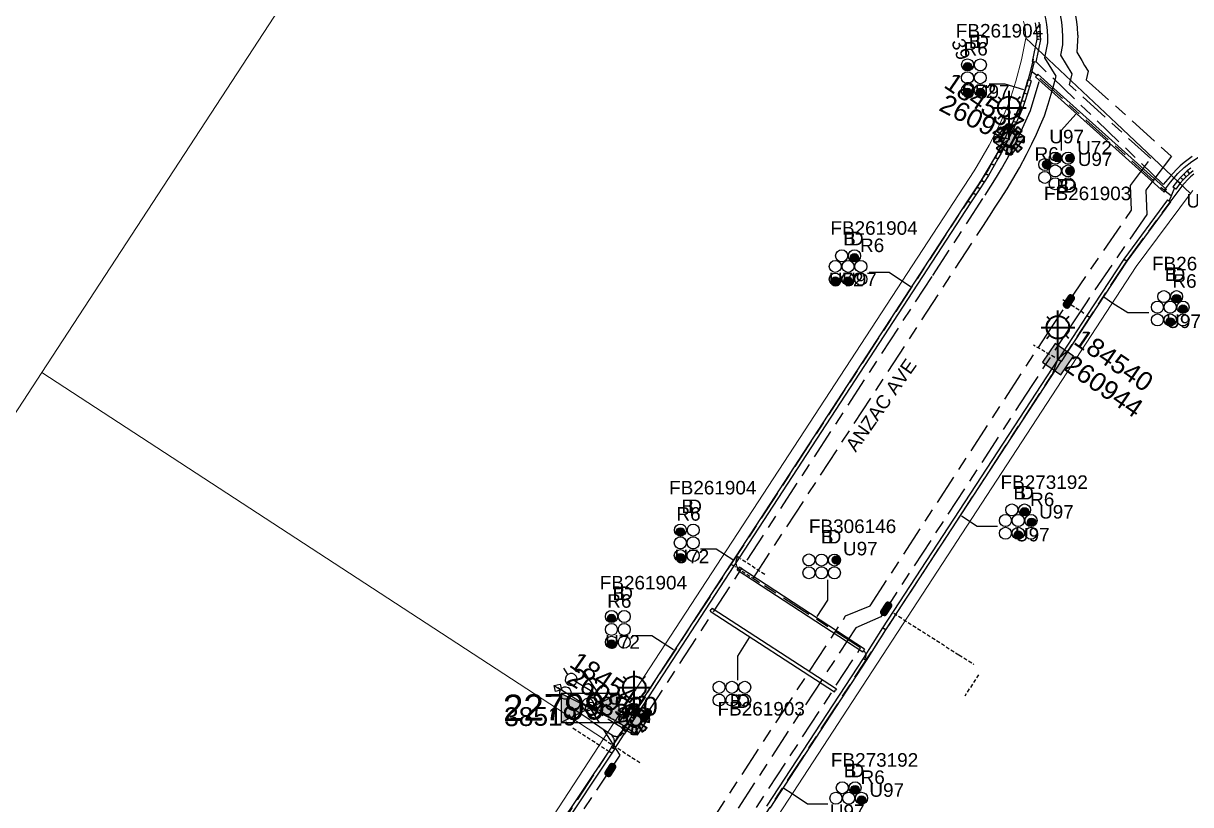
# Model space of a CAD drawing. Header units: metres. Extents: x 0 to 294317, y 0 to 6233398.
# Drawn here: x 293120.6 to 293275.7, y 6231664.8 to 6231768.6 of the extents above; entities that cross this region are included whole.
import ezdxf
from ezdxf import colors
from ezdxf.entities.mleader import LeaderData, LeaderLine
from ezdxf.enums import TextEntityAlignment as Align
from ezdxf.math import Vec2, Vec3

# ---------------------------------------------------------------- set-up
doc = ezdxf.new("R2010")
doc.units = ezdxf.units.M
doc.linetypes.add('Cable Exist UG', pattern=[8.2, 4, -1.2, 1.8, -1.2])
doc.linetypes.add('DASHED', pattern=[0.75, 0.5, -0.25])
doc.layers.get('0').update_dxf_attribs({"color": 6})
for name, color, linetype in [('_User Miscellaneous1', 7, 'Continuous'), ('_User Miscellaneous2', 7, 'Continuous'), ('Duct_SP_EXT', 7, 'Continuous'), ('Equip_HV_EXT', 7, 'Continuous'), ('Equip_SP_SL_EXT', 7, 'Continuous'), ('Mains_HV_EXT', 7, 'Continuous'), ('Mains_SL_EXT', 7, 'Continuous'), ('Services_SP_EXT', 7, 'Continuous'), ('Sub_SP_EXT', 7, 'Continuous'), ('SupportsUG_SP_LV_SL_EXT', 7, 'Continuous'), ('Trench_SP_EXT', 7, 'Continuous')]:
    doc.layers.add(name, color=color, linetype=linetype)
doc.layers.add('Cadastre Land Parcels_SP_EXT', color=9, linetype='Continuous', lineweight=5)
doc.layers.add('Cadastre Roads_SP_EXT', color=9, linetype='Continuous', lineweight=5)
doc.layers.add('UNKNOWN_FEATURES', color=1, linetype='DASHED', plot=False)
doc.styles.add('COLUMN_LABEL', font='arial.ttf')
doc.styles.add('iecARIAL', font='arial.ttf', dxfattribs={"height": 2})
doc.styles.add('POLE_LABEL', font='arial.ttf')
doc.styles.get("Standard").update_dxf_attribs({"font": 'arial.ttf'})
doc.styles.add('SWITCH_LABEL', font='arial.ttf', dxfattribs={"height": 2.5})

# ---------------------------------------------------------------- blocks, each defined once
blk = doc.blocks.new('SUB_PADMOUNT_EXT')
for points in [[(0, 0), (-3.84, 1.92), (-3.84, -1.92)], [(0, 0), (3.84, 1.92), (3.84, -1.92)]]:
    blk.add_hatch(color=256).paths.add_polyline_path(points)
for p, q in [((3.84, 1.92), (-3.84, -1.92)), ((-3.84, 1.92), (3.84, -1.92))]:
    blk.add_line(p, q)
blk.add_lwpolyline([(-3.84, -1.92), (3.84, -1.92), (3.84, 1.92), (-3.84, 1.92)], close=True)
for tag, height, flags, p in [('ASSET_NUM', 3.5, 8, (2, 2)), ('STREET_CODE', 0.2, 9, (1.5, 0)), ('CONSTRUCTED_VOLTAGE', 0.2, 9, (1.5, -0.2)), ('OPERATING_VOLTAGE', 0.2, 9, (1.5, -0.6)), ('ORIENTATION', 0.2, 9, (1.5, -0.8)), ('OWNED_BY', 0.2, 9, (1.5, -1)), ('OPERATED_BY', 0.2, 9, (1.5, -1.2)), ('SECONDARY_VOLTAGE', 0.2, 9, (1.5, -1.6)), ('NO_PHASES', 0.2, 9, (1.5, -0.4)), ('MAINTAINED_BY', 0.2, 9, (1.5, -1.4)), ('STATE', 0.2, 9, (1.5, -1.8)), ('SUBSTATION_TYPE', 0.2, 9, (1.5, -2.2)), ('STREETNAME', 0.2, 9, (1.5, -3)), ('SUBURB', 0.2, 9, (1.5, -3.2)), ('PARENT', 0.2, 9, (1.5, -2)), ('USAGE', 0.2, 9, (1.5, -2.4)), ('LEGEND', 0.2, 9, (1.5, -2.6)), ('LOCATION', 0.2, 9, (1.5, -2.8)), ('Z', 0.2, 1, (1.5, -3.6)), ('NOTES', 0.2, 9, (1.5, -3.4))]:
    blk.add_attdef(tag, text='', height=height, dxfattribs=dict(flags=flags)).set_placement(p, align=Align.MIDDLE_LEFT)
blk = doc.blocks.new('COLUMN_EXT')
blk.add_hatch(color=256).paths.add_polyline_path([(-1.49, 1.48), (-1.49, -1.49), (1.48, -1.49), (1.48, 1.48)])
blk.add_lwpolyline([(-1.49, -1.49), (1.48, -1.49), (1.48, 1.48), (-1.49, 1.48)], close=True)
for tag, height, style, flags, p in [('ASSET_NUM', 2.5, 'COLUMN_LABEL', 8, (2, 2)), ('STRUCTURE_PLANT_NUMBER', 0.2, 'POLE_LABEL', 9, (1.81, 0.03)), ('STREET_CODE', 0.2, 'COLUMN_LABEL', 9, (1.81, -0.2))]:
    blk.add_attdef(tag, text='', height=height, dxfattribs=dict(style=style, flags=flags)).set_placement(p, align=Align.MIDDLE_LEFT)
at = {"flags": 9}
for tag, p in [('COLUMN_TYPE', (1.81, -0.4)), ('OWNED_BY', (1.81, -0.6)), ('STATE', (1.81, -0.8)), ('USAGE', (1.81, -1)), ('STREETNAME', (1.81, -1.6)), ('LEGEND', (1.81, -1.2)), ('LOCATION', (1.81, -1.4)), ('SUBURB', (1.81, -1.8)), ('NOTES', (1.81, -2))]:
    blk.add_attdef(tag, text='', height=0.2, dxfattribs=at).set_placement(p, align=Align.MIDDLE_LEFT)
at = {"flags": 1}
blk.add_attdef('Z', (1.81, -2.35), '', height=0.2, dxfattribs=at)
blk = doc.blocks.new('DUCT_EXT')
blk.add_circle((0, 0.8), 0.8)
at = {"flags": 1}
blk.add_attdef('Z', (0, 0), '', height=0.2, dxfattribs=at)
at = {"flags": 9}
for tag, p in [('DUCT_CODE', (0, 0)), ('XSECT_TYPE', (0, -0.2)), ('STATE', (0, -0.6)), ('FB_REFERENCE', (0, -0.4)), ('NOTES', (0, -0.8))]:
    blk.add_attdef(tag, text='', height=0.2, dxfattribs=at).set_placement(p, align=Align.MIDDLE_LEFT)
blk = doc.blocks.new('SL_LANTERN_EXT')
at = {"lineweight": 40}
for p, q in [((0, 1.97), (0, 6.47)), ((-1.46, 5.68), (-1.06, 5.28)), ((1.46, 5.68), (1.06, 5.28)), ((-2.25, 4.22), (2.25, 4.22)), ((-1.46, 2.76), (-1.06, 3.16)), ((1.46, 2.76), (1.06, 3.16)), ((0, 0), (0, 2.72))]:
    blk.add_line(p, q, dxfattribs=at)
blk.add_circle((0, 4.22), 1.5, dxfattribs=at)
at = {"style": 'iecARIAL', "flags": 8}
blk.add_attdef('ASSET_NUM', (1.5, 1.5), '', height=2.5, dxfattribs=at)
for tag, p, height, flags in [('OPERATING_VOLTAGE', (0.98, -1.65), 0.2, 9), ('CONSTRUCTED_VOLTAGE', (0.98, -0.65), 0.2, 9), ('CONTROL_TYPE', (0.98, -0.85), 0.2, 9), ('LANTERN_PURPOSE', (0.98, -1.05), 0.2, 9), ('LANTERN_TYPE', (0.98, -1.25), 0.2, 9), ('NO_PHASES', (0.98, -1.45), 0.2, 9), ('LNUMBER', (2.18, -3.25), 2.5, 8), ('ORIENTATION', (0.98, -1.85), 0.2, 9), ('OWNED_BY', (0.98, -2.05), 0.2, 9), ('STATE', (0.98, -2.25), 0.2, 9), ('USAGE', (0.98, -2.45), 0.2, 9), ('CEXIST', (0.98, -2.65), 0.2, 9), ('CNEW', (0.98, -2.85), 0.2, 9), ('CNUMBER', (0.98, -3.05), 0.2, 9), ('CREMOVE', (0.98, -3.25), 0.2, 9), ('CREPLACE', (0.98, -3.45), 0.2, 9), ('LKINGHEIGHT', (0.98, -3.65), 0.2, 9), ('LBRACKET', (0.98, -3.85), 0.2, 9), ('LBRACKETVOCAB', (0.98, -4.05), 0.2, 9), ('LCATEGORY', (0.98, -4.25), 0.2, 9), ('LCHARGE1', (0.98, -4.45), 0.2, 9), ('LCHARGE1PERCENT', (0.98, -4.65), 0.2, 9), ('LCHARGE2', (0.98, -4.85), 0.2, 9), ('LCHARGE2PERCENT', (0.98, -5.05), 0.2, 9), ('LCHARGE3', (0.98, -5.25), 0.2, 9), ('LCHARGE3PERCENT', (0.98, -5.45), 0.2, 9), ('LEXIST', (0.98, -5.65), 0.2, 9), ('LLAMP', (0.98, -5.85), 0.2, 9), ('LLAMPVOCAB', (0.98, -6.05), 0.2, 9), ('LMAST', (0.98, -6.25), 0.2, 9), ('LMASTVOCAB', (0.98, -6.45), 0.2, 9), ('LNEW', (0.98, -6.65), 0.2, 9), ('LANTNUMBER', (0.98, -6.85), 0.2, 9), ('LOUTREACH', (0.98, -7.25), 0.2, 9), ('LOUTREACHVOCAB', (0.98, -7.45), 0.2, 9), ('LRATECODE', (0.98, -7.65), 0.2, 9), ('LREMOVE', (0.98, -7.85), 0.2, 9), ('STREETNAME', (0.98, -9.25), 0.2, 9), ('SUBURB', (0.98, -9.45), 0.2, 1), ('LREPLACE', (0.98, -8.05), 0.2, 9), ('LTYPE', (0.98, -8.25), 0.2, 9), ('LTYPEVOCAB', (0.98, -8.45), 0.2, 9), ('LEGEND', (0.98, -8.65), 0.2, 9), ('LOCATION', (0.98, -8.85), 0.2, 9), ('NOTES', (0.98, -9.05), 0.2, 9)]:
    blk.add_attdef(tag, p, '', height=height, dxfattribs=dict(flags=flags))
blk = doc.blocks.new('SL_NIGHTWATCH_EXT')
at = {"lineweight": 40}
h = blk.add_hatch(color=256, dxfattribs=at)
h.paths.add_polyline_path([(0.39, 1.96, 0.098491), (-0.39, 1.96), (-0.2, 0.98, -0.098491), (0.19, 0.98)])
h.paths.add_polyline_path([(0.55, 0.83, -0.098491), (0.83, 0.56), (1.66, 1.11, 0.098491), (1.11, 1.66)])
h.paths.add_polyline_path([(0.98, 0.2, -0.098491), (0.98, -0.19), (1.96, -0.39, 0.098491), (1.96, 0.39)])
h.paths.add_polyline_path([(0.83, -0.55, -0.098491), (0.56, -0.83), (1.11, -1.66, 0.098491), (1.66, -1.11)])
h.paths.add_polyline_path([(-0.19, -0.98), (-0.39, -1.96, 0.098491), (0.39, -1.96), (0.2, -0.98, -0.098491)])
h.paths.add_polyline_path([(-0.83, -0.56), (-1.66, -1.11, 0.098491), (-1.11, -1.66), (-0.55, -0.83, -0.098491)])
h.paths.add_polyline_path([(-0.98, 0.19), (-1.96, 0.39, 0.098491), (-1.96, -0.39), (-0.98, -0.2, -0.098491)])
h.paths.add_polyline_path([(-1.11, 1.66, 0.098491), (-1.66, 1.11), (-0.83, 0.55, -0.098491), (-0.56, 0.83)])
for p, q in [((-1.16, 1.63), (-1.16, 1.63, 0)), ((-1.1, 1.64), (-1.1, 1.64, 0)), ((1.08, 1.63), (1.08, 1.63, 0)), ((-0.86, -0.57), (-0.86, -0.57, 0)), ((0.82, -0.57), (0.82, -0.57, 0)), ((1.96, -0.37), (1.96, -0.37, 0)), ((1.13, -1.65), (1.13, -1.65, 0))]:
    blk.add_line(p, q, dxfattribs=at)
for points in [[(-0.56, 0.83, 0.098491), (-0.83, 0.55), (-1.66, 1.11, -0.098491), (-1.11, 1.66)], [(-0.2, 0.98, -0.098491), (0.19, 0.98), (0.39, 1.96, 0.098491), (-0.39, 1.96)], [(0.83, 0.56), (1.66, 1.11, 0.098491), (1.11, 1.66), (0.55, 0.83, -0.098491)], [(-0.98, 0.19, 0.098491), (-0.98, -0.2), (-1.96, -0.39, -0.098491), (-1.96, 0.39)], [(0.98, -0.19), (1.96, -0.39, 0.098491), (1.96, 0.39), (0.98, 0.2, -0.098491)], [(-0.83, -0.56, 0.098491), (-0.55, -0.83), (-1.11, -1.66, -0.098491), (-1.66, -1.11)], [(0.2, -0.98), (0.39, -1.96, -0.098491), (-0.39, -1.96), (-0.19, -0.98, 0.098491)], [(0.56, -0.83), (1.11, -1.66, 0.098491), (1.66, -1.11), (0.83, -0.55, -0.098491)]]:
    blk.add_lwpolyline(points, format="xyb", close=True, dxfattribs=at)
blk.add_circle((0, 0), 1, dxfattribs=at)
blk = doc.blocks.new('CCP_EXT')
at = {"flags": 9}
for tag, p in [('LIFE_SUPPORT', (0, -1.6)), ('STATE', (0, -1.8)), ('NOTES', (0, -2))]:
    blk.add_attdef(tag, text='', height=0.2, dxfattribs=at).set_placement(p, align=Align.MIDDLE_LEFT)
blk.add_wipeout([(0, 0.57), (0.57, 0), (0, -0.57), (-0.57, 0)])
blk.add_lwpolyline([(-0.57, 0), (0, 0.57), (0.57, 0), (0, -0.57), (-0.57, 0)])
at = {"flags": 1}
blk.add_attdef('Z', (0, 0), '', height=0.2, dxfattribs=at)
at = {"flags": 9}
for tag, p in [('CCP_TYPE', (0, 0)), ('CONSTRUCTED_VOLTAGE', (0, -0.2)), ('OPERATING_VOLTAGE', (0, -0.6)), ('ORIENTATION', (0, -0.8)), ('OWNED_BY', (0, -1)), ('NO_PHASES', (0, -0.4)), ('USAGE', (0, -1.2)), ('LEGEND', (0, -1.4))]:
    blk.add_attdef(tag, text='', height=0.2, dxfattribs=at).set_placement(p, align=Align.MIDDLE_LEFT)
blk = doc.blocks.new('HV_STJ_EXT')
h = blk.add_hatch(color=256)
edge = h.paths.add_edge_path()
edge.add_ellipse((-0.59, 0.13), major_axis=(0.226, 0.226), ratio=1, start_angle=45, end_angle=135)
edge.add_line((-0.91, 0.13), (-0.91, -0.13))
edge.add_ellipse((-0.59, -0.13), major_axis=(0.226, 0.226), ratio=1, start_angle=135, end_angle=225)
edge.add_line((-0.59, -0.45), (0.59, -0.45))
edge.add_ellipse((0.59, -0.13), major_axis=(-0.226, 0.226), ratio=1, start_angle=135, end_angle=225)
edge.add_line((0.91, -0.13), (0.91, 0.13))
edge.add_ellipse((0.59, 0.13), major_axis=(-0.226, 0.226), ratio=1, start_angle=225, end_angle=315)
edge.add_line((0.59, 0.45), (-0.59, 0.45))
blk.add_lwpolyline([(-0.91, 0.13), (-0.91, -0.13, 0.414214), (-0.59, -0.45), (0.59, -0.45, 0.414214), (0.91, -0.13), (0.91, 0.13, 0.414214), (0.59, 0.45), (-0.59, 0.45, 0.414214)], format="xyb", close=True)
for tag, flags, p in [('ORIENTATION', 9, (1.5, 0)), ('Z', 1, (1.5, -0.8)), ('USAGE', 9, (1.5, -0.2)), ('LEGEND', 9, (1.5, -0.4)), ('NOTES', 9, (1.5, -0.6))]:
    blk.add_attdef(tag, text='', height=0.2, dxfattribs=dict(flags=flags)).set_placement(p, align=Align.MIDDLE_LEFT)
blk = doc.blocks.new('SWG_HOLEC_SU_EXT')
blk.add_line((1.8, -2), (5.8, -2))
for points in [[(1, 0), (0, 0)], [(6.6, 0), (7.6, 0)]]:
    blk.add_lwpolyline(points)
for points in [[(1.8, -0.8, 1), (1.8, 0.8, 1)], [(5.8, -0.8, 1), (5.8, 0.8, 1)]]:
    blk.add_lwpolyline(points, format="xyb", close=True)
at = {"style": 'SWITCH_LABEL', "flags": 8}
blk.add_attdef('ASSET_NUM', text='', height=2.5, rotation=179.9544, dxfattribs=at).set_placement((-2.4, 0), align=Align.MIDDLE_LEFT)
at = {"flags": 1}
blk.add_attdef('Z', (0, 0), '', height=0.2, dxfattribs=at)
at = {"flags": 9}
for tag, p in [('ACTUAL_STATUS', (0, -0.4)), ('CONSTRUCTED_VOLTAGE', (0, -0.6)), ('OPERATING_VOLTAGE', (0, -1)), ('ORIENTATION', (0, -1.2)), ('OWNED_BY', (0, -1.4)), ('NO_PHASES', (0, -0.8)), ('PARENT', (0, -1.6)), ('STATE', (0, -1.8)), ('SWITCH_TYPE', (0, -2)), ('STREETNAME', (0, -2.6)), ('SUBURB', (0, -2.8)), ('USAGE', (0, -2.2)), ('LOCATION', (0, -2.4)), ('NOTES', (0, -3))]:
    blk.add_attdef(tag, text='', height=0.2, dxfattribs=at).set_placement(p, align=Align.MIDDLE_LEFT)
at = {"style": 'SWITCH_LABEL', "flags": 9}
blk.add_attdef('STREET_CODE', text='', height=0.2, dxfattribs=at).set_placement((0, -0.2), align=Align.MIDDLE_LEFT)
blk = doc.blocks.new('CABLE_LARGE_EXT')
h = blk.add_hatch(color=256)
edge = h.paths.add_edge_path()
edge.add_arc((0, 0.55), 0.55, 0, 360)
blk.add_circle((0, 0.55), 0.55)
at = {"flags": 1}
blk.add_attdef('Z', (0, 0), '', height=0.2, dxfattribs=at)
at = {"flags": 9}
for tag, p in [('COND_CODE', (0, 0)), ('STATE', (0, -0.4)), ('XSECT_SIZE', (0, -0.6)), ('FB_REFERENCE', (0, -0.2)), ('NOTES', (0, -0.8))]:
    blk.add_attdef(tag, text='', height=0.2, dxfattribs=at).set_placement(p, align=Align.MIDDLE_LEFT)

msp = doc.modelspace()

# ---------------------------------------------------------------- linework, layer by layer
at = {"layer": 'Cadastre Land Parcels_SP_EXT', "linetype": 'Continuous'}
for points in [[(293027.72, 6231590.47), (293029.79, 6231592.02), (293031.85, 6231593.62), (293033.86, 6231595.27), (293035.84, 6231596.96), (293037.78, 6231598.68), (293039.69, 6231600.45), (293041.56, 6231602.26), (293043.39, 6231604.11), (293045.17, 6231606), (293046.92, 6231607.93), (293048.64, 6231609.89), (293050.3, 6231611.88), (293051.93, 6231613.91), (293053.5, 6231615.98), (293055.03, 6231618.08), (293056.52, 6231620.21), (293057.97, 6231622.37), (293069.91, 6231640.68), (293123.07, 6231722.19), (293184.8, 6231816.83), (293184.8, 6231816.83), (293147.24, 6231840.71), (293020.7, 6231646.68)], [(293184.8, 6231816.83), (293123.07, 6231722.19), (293197.71, 6231673.52), (293246.95, 6231749.01), (293247.36, 6231749.69), (293248.93, 6231752.41), (293250.35, 6231755.22), (293251.63, 6231758.09), (293252.5, 6231760.9), (293253.24, 6231763.75), (293253.82, 6231766.63), (293253.81, 6231766.78), (293253.78, 6231767.31), (293253.72, 6231767.85), (293253.63, 6231768.38), (293253.51, 6231768.9)], [(293276.02, 6231746.38), (293275.71, 6231746), (293268.5, 6231736.29), (293220.91, 6231663.33)]]:
    msp.add_lwpolyline(points, dxfattribs=at)
msp.add_lwpolyline([(293197.71, 6231673.52), (293123.07, 6231722.19), (293069.91, 6231640.68), (293144.55, 6231592.02), (293197.71, 6231673.52)], close=True, dxfattribs=at)
at = {"layer": 'Duct_SP_EXT'}
for p, q in [((293255.06, 6231768.66), (293255.16, 6231768.05)), ((293255.53, 6231768.75), (293255.64, 6231768.12)), ((293255.16, 6231768.05), (293255.4, 6231768.09)), ((293255.16, 6231768.05), (293255.23, 6231767.44)), ((293255.23, 6231767.44), (293255.47, 6231767.47)), ((293255.23, 6231767.44), (293255.27, 6231766.85)), ((293255.64, 6231768.12), (293255.4, 6231768.09)), ((293255.71, 6231767.49), (293255.47, 6231767.47)), ((293255.75, 6231766.88), (293255.51, 6231766.86)), ((293255.64, 6231768.12), (293255.71, 6231767.49)), ((293255.71, 6231767.49), (293255.75, 6231766.88)), ((293255.75, 6231766.88), (293255.76, 6231766.47)), ((293255.28, 6231766.51), (293254.68, 6231763.55)), ((293255.76, 6231766.47), (293255.15, 6231763.45)), ((293255.27, 6231766.85), (293255.51, 6231766.86)), ((293255.27, 6231766.85), (293255.28, 6231766.51)), ((293255.28, 6231766.51), (293255.52, 6231766.49)), ((293255.76, 6231766.47), (293255.52, 6231766.49)), ((293254.68, 6231763.55), (293254.92, 6231763.5)), ((293255.15, 6231763.45), (293254.92, 6231763.5)), ((293254.06, 6231761.11), (293253.87, 6231760.36)), ((293254.06, 6231761.11), (293254.3, 6231761.04)), ((293254.53, 6231760.98), (293254.3, 6231761.04)), ((293254.53, 6231760.98), (293254.33, 6231760.23)), ((293255.12, 6231761.48), (293255.28, 6231761.66)), ((293272.2, 6231746.16), (293255.12, 6231761.48)), ((293255.44, 6231761.84), (293255.28, 6231761.66)), ((293272.52, 6231746.52), (293255.44, 6231761.84)), ((293253.55, 6231759.35), (293253.24, 6231758.35)), ((293253.87, 6231760.36), (293253.55, 6231759.35)), ((293253.55, 6231759.35), (293253.78, 6231759.28)), ((293254.01, 6231759.21), (293253.69, 6231758.21)), ((293254.01, 6231759.21), (293253.78, 6231759.28)), ((293253.87, 6231760.36), (293254.1, 6231760.3)), ((293254.33, 6231760.23), (293254.01, 6231759.21)), ((293254.33, 6231760.23), (293254.1, 6231760.3)), ((293252.99, 6231757.58), (293252.6, 6231756.68)), ((293253.24, 6231758.35), (293252.99, 6231757.58)), ((293252.99, 6231757.58), (293253.22, 6231757.49)), ((293253.24, 6231758.35), (293253.47, 6231758.28)), ((293253.69, 6231758.21), (293253.44, 6231757.41)), ((293253.69, 6231758.21), (293253.47, 6231758.28)), ((293252.6, 6231756.68), (293252.12, 6231755.6)), ((293253.04, 6231756.49), (293252.56, 6231755.4)), ((293252.6, 6231756.68), (293252.82, 6231756.58)), ((293253.04, 6231756.49), (293252.82, 6231756.58)), ((293253.44, 6231757.41), (293253.04, 6231756.49)), ((293253.44, 6231757.41), (293253.22, 6231757.49)), ((293251.67, 6231754.59), (293251.08, 6231753.42)), ((293252.12, 6231755.6), (293251.67, 6231754.59)), ((293251.67, 6231754.59), (293251.89, 6231754.49)), ((293252.11, 6231754.39), (293251.89, 6231754.49)), ((293252.56, 6231755.4), (293252.11, 6231754.39)), ((293252.12, 6231755.6), (293252.34, 6231755.5)), ((293252.56, 6231755.4), (293252.34, 6231755.5)), ((293251.08, 6231753.42), (293250.52, 6231752.32)), ((293251.5, 6231753.2), (293250.95, 6231752.1)), ((293251.08, 6231753.42), (293251.29, 6231753.31)), ((293251.08, 6231753.42), (293251.29, 6231753.31)), ((293251.5, 6231753.2), (293251.29, 6231753.31)), ((293251.5, 6231753.2), (293251.29, 6231753.31)), ((293252.11, 6231754.39), (293251.5, 6231753.2)), ((293250.13, 6231751.57), (293249.7, 6231750.82)), ((293250.52, 6231752.32), (293250.13, 6231751.57)), ((293250.13, 6231751.57), (293250.34, 6231751.45)), ((293250.55, 6231751.34), (293250.34, 6231751.45)), ((293250.52, 6231752.32), (293250.73, 6231752.21)), ((293250.95, 6231752.1), (293250.55, 6231751.34)), ((293250.95, 6231752.1), (293250.73, 6231752.21)), ((293249.21, 6231749.97), (293248.44, 6231748.64)), ((293249.7, 6231750.82), (293249.21, 6231749.97)), ((293249.21, 6231749.97), (293249.42, 6231749.85)), ((293249.63, 6231749.73), (293249.42, 6231749.85)), ((293250.11, 6231750.58), (293249.63, 6231749.73)), ((293249.7, 6231750.82), (293249.91, 6231750.7)), ((293250.11, 6231750.58), (293249.91, 6231750.7)), ((293250.55, 6231751.34), (293250.11, 6231750.58)), ((293248.44, 6231748.64), (293247.87, 6231747.75)), ((293248.85, 6231748.39), (293248.28, 6231747.49)), ((293248.44, 6231748.64), (293248.64, 6231748.52)), ((293248.85, 6231748.39), (293248.64, 6231748.52)), ((293249.63, 6231749.73), (293248.85, 6231748.39)), ((293274.81, 6231748.56), (293274.36, 6231748.11)), ((293275.27, 6231748.99), (293274.81, 6231748.56)), ((293274.81, 6231748.56), (293274.97, 6231748.39)), ((293275.14, 6231748.22), (293274.97, 6231748.39)), ((293275.58, 6231748.62), (293275.14, 6231748.22)), ((293275.75, 6231749.38), (293275.27, 6231748.99)), ((293275.27, 6231748.99), (293275.42, 6231748.8)), ((293275.58, 6231748.62), (293275.42, 6231748.8)), ((293276.04, 6231749), (293275.58, 6231748.62)), ((293247.31, 6231746.89), (293246.78, 6231746.08)), ((293247.87, 6231747.75), (293247.31, 6231746.89)), ((293247.31, 6231746.89), (293247.51, 6231746.75)), ((293247.71, 6231746.62), (293247.51, 6231746.75)), ((293248.28, 6231747.49), (293247.71, 6231746.62)), ((293247.87, 6231747.75), (293248.07, 6231747.62)), ((293248.28, 6231747.49), (293248.07, 6231747.62)), ((293273.98, 6231747.67), (293273.38, 6231746.87)), ((293273.38, 6231746.87), (293273.57, 6231746.73)), ((293273.76, 6231746.58), (293273.57, 6231746.73)), ((293274.35, 6231747.37), (293273.76, 6231746.58)), ((293274.36, 6231748.11), (293273.98, 6231747.67)), ((293273.98, 6231747.67), (293274.16, 6231747.52)), ((293274.35, 6231747.37), (293274.16, 6231747.52)), ((293274.72, 6231747.79), (293274.35, 6231747.37)), ((293274.36, 6231748.11), (293274.54, 6231747.95)), ((293274.72, 6231747.79), (293274.54, 6231747.95)), ((293275.14, 6231748.22), (293274.72, 6231747.79)), ((293246.78, 6231746.08), (293246.08, 6231745)), ((293247.18, 6231745.82), (293246.48, 6231744.74)), ((293246.78, 6231746.08), (293246.98, 6231745.95)), ((293247.18, 6231745.82), (293246.98, 6231745.95)), ((293247.71, 6231746.62), (293247.18, 6231745.82)), ((293272.67, 6231745.17), (293266.83, 6231737.29)), ((293272.2, 6231746.16), (293272.36, 6231746.34)), ((293272.52, 6231746.52), (293272.36, 6231746.34)), ((293272.67, 6231745.17), (293272.87, 6231745.03)), ((293246.08, 6231745), (293215.32, 6231697.84)), ((293246.48, 6231744.74), (293215.73, 6231697.58)), ((293246.08, 6231745), (293246.28, 6231744.87)), ((293246.48, 6231744.74), (293246.28, 6231744.87)), ((293273.06, 6231744.88), (293267.23, 6231737.01)), ((293273.06, 6231744.88), (293272.87, 6231745.03)), ((293266.83, 6231737.29), (293261.95, 6231729.8)), ((293267.23, 6231737.01), (293262.35, 6231729.53)), ((293266.83, 6231737.29), (293267.03, 6231737.15)), ((293267.23, 6231737.01), (293267.03, 6231737.15)), ((293261.95, 6231729.8), (293258.13, 6231723.94)), ((293261.95, 6231729.8), (293262.15, 6231729.66)), ((293261.95, 6231729.8), (293262.15, 6231729.66)), ((293262.35, 6231729.53), (293262.15, 6231729.66)), ((293262.35, 6231729.53), (293262.15, 6231729.66)), ((293262.35, 6231729.53), (293258.53, 6231723.68)), ((293234.82, 6231688.29), (293258.13, 6231723.94)), ((293235.23, 6231688.03), (293258.53, 6231723.68)), ((293258.13, 6231723.94), (293258.33, 6231723.81)), ((293258.13, 6231723.94), (293258.33, 6231723.81)), ((293258.53, 6231723.68), (293258.33, 6231723.81)), ((293258.53, 6231723.68), (293258.33, 6231723.81)), ((293215.32, 6231697.84), (293214.62, 6231696.77)), ((293215.73, 6231697.58), (293215.02, 6231696.5)), ((293215.32, 6231697.84), (293215.53, 6231697.71)), ((293215.32, 6231697.84), (293215.53, 6231697.71)), ((293215.73, 6231697.58), (293215.53, 6231697.71)), ((293215.73, 6231697.58), (293215.53, 6231697.71)), ((293214.62, 6231696.77), (293201.37, 6231676.46)), ((293215.02, 6231696.5), (293201.77, 6231676.2)), ((293214.62, 6231696.77), (293214.82, 6231696.63)), ((293214.62, 6231696.77), (293214.82, 6231696.63)), ((293215.02, 6231696.5), (293214.82, 6231696.63)), ((293215.02, 6231696.5), (293214.82, 6231696.63)), ((293215.44, 6231695.94), (293215.58, 6231696.14)), ((293232.14, 6231685.06), (293215.44, 6231695.94)), ((293215.71, 6231696.34), (293215.58, 6231696.14)), ((293232.4, 6231685.46), (293215.71, 6231696.34)), ((293212.15, 6231690.91), (293212.02, 6231690.71)), ((293212.15, 6231690.91), (293228.65, 6231680.18)), ((293211.89, 6231690.51), (293212.02, 6231690.71)), ((293211.89, 6231690.51), (293228.39, 6231679.78)), ((293232.23, 6231684.22), (293234.82, 6231688.29)), ((293232.63, 6231683.96), (293235.23, 6231688.03)), ((293234.82, 6231688.29), (293235.03, 6231688.16)), ((293235.23, 6231688.03), (293235.03, 6231688.16)), ((293232.14, 6231685.06), (293232.27, 6231685.26)), ((293232.4, 6231685.46), (293232.27, 6231685.26)), ((293219.42, 6231664.6), (293232.23, 6231684.22)), ((293219.83, 6231664.34), (293232.63, 6231683.96)), ((293232.23, 6231684.22), (293232.43, 6231684.09)), ((293232.23, 6231684.22), (293232.43, 6231684.09)), ((293232.63, 6231683.96), (293232.43, 6231684.09)), ((293232.63, 6231683.96), (293232.43, 6231684.09)), ((293228.65, 6231680.18), (293228.52, 6231679.98)), ((293228.39, 6231679.78), (293228.52, 6231679.98)), ((293201.37, 6231676.46), (293200.5, 6231675.13)), ((293201.77, 6231676.2), (293200.91, 6231674.87)), ((293201.37, 6231676.46), (293201.57, 6231676.33)), ((293201.37, 6231676.46), (293201.57, 6231676.33)), ((293201.77, 6231676.2), (293201.57, 6231676.33)), ((293201.77, 6231676.2), (293201.57, 6231676.33)), ((293198.76, 6231672.43), (293200.05, 6231674.42)), ((293199.16, 6231672.17), (293200.45, 6231674.16)), ((293200.5, 6231675.13), (293200.05, 6231674.42)), ((293200.05, 6231674.42), (293200.25, 6231674.29)), ((293200.05, 6231674.42), (293200.25, 6231674.29)), ((293200.45, 6231674.16), (293200.25, 6231674.29)), ((293200.45, 6231674.16), (293200.25, 6231674.29)), ((293200.91, 6231674.87), (293200.45, 6231674.16)), ((293200.5, 6231675.13), (293200.7, 6231675)), ((293200.5, 6231675.13), (293200.7, 6231675)), ((293200.91, 6231674.87), (293200.7, 6231675)), ((293200.91, 6231674.87), (293200.7, 6231675)), ((293198.76, 6231672.43), (293198.41, 6231671.89)), ((293198.76, 6231672.43), (293198.96, 6231672.3)), ((293198.76, 6231672.43), (293198.96, 6231672.3)), ((293199.16, 6231672.17), (293198.96, 6231672.3)), ((293199.16, 6231672.17), (293198.96, 6231672.3)), ((293198.41, 6231671.89), (293168.58, 6231627.37)), ((293198.81, 6231671.62), (293168.98, 6231627.1)), ((293198.41, 6231671.89), (293198.61, 6231671.76)), ((293198.41, 6231671.89), (293198.61, 6231671.76)), ((293198.81, 6231671.63), (293198.61, 6231671.76)), ((293198.81, 6231671.62), (293198.61, 6231671.76)), ((293199.16, 6231672.17), (293198.81, 6231671.63))]:
    msp.add_line(p, q, dxfattribs=at)
for points in [[(293248.95, 6231760.58), (293251.03, 6231760.58), (293253.53, 6231759.8)], [(293258.55, 6231751.7), (293258.55, 6231754.41), (293260.45, 6231756.54)], [(293233.02, 6231735.55), (293235.64, 6231735.55), (293238.51, 6231733.65)], [(293270.19, 6231730.12), (293267.38, 6231730.12), (293265.4, 6231731.4), (293264.19, 6231732.2)], [(293250.04, 6231701.76), (293247.34, 6231701.76), (293245.29, 6231703.13)], [(293210.6, 6231698.76), (293212.69, 6231698.76), (293214.88, 6231697.35)], [(293227.47, 6231694.65), (293227.47, 6231691.96), (293226.04, 6231689.78)], [(293201.5, 6231687.26), (293204.12, 6231687.26), (293207.01, 6231685.39)], [(293215.53, 6231681.34), (293215.53, 6231684.53), (293217.12, 6231687)], [(293227.51, 6231664.85), (293224.81, 6231664.85), (293222.76, 6231666.22), (293221.65, 6231666.95)]]:
    msp.add_lwpolyline(points, dxfattribs=at)
at = {"layer": 'Mains_HV_EXT', "linetype": 'Cable Exist UG'}
for points in [[(293259.53, 6231731.65), (293267.88, 6231743.8), (293267.74, 6231747.04), (293270.45, 6231750.64), (293270.45, 6231750.64), (293259.61, 6231760.44), (293259.98, 6231761.88), (293258.47, 6231764.39), (293258.47, 6231764.39), (293258.74, 6231765.76), (293258.74, 6231765.76, 0.267077), (293251.81, 6231779.29), (293251.81, 6231779.29), (293244.74, 6231784.58), (293242.33, 6231786.16), (293228.72, 6231794.83), (293228.72, 6231794.83), (293186.75, 6231821.52), (292878.19, 6232017.71)], [(293253.11, 6231780.82, -0.242139), (293260.75, 6231767.05), (293260.75, 6231767.05), (293260.58, 6231764.76), (293261.25, 6231763.65), (293261.63, 6231763.02), (293261.63, 6231763.02), (293262.1, 6231762.25), (293261.85, 6231761.12), (293273.18, 6231750.94), (293271.12, 6231748.19), (293271.12, 6231748.19), (293269.78, 6231746.42), (293269.91, 6231743.22), (293261.91, 6231731.62), (293259.88, 6231728.55), (293259.88, 6231728.55), (293254.62, 6231720.49), (293235.26, 6231690.81)], [(293210.72, 6231653.2), (293231.86, 6231685.61), (293217.59, 6231694.85), (293217.59, 6231694.85), (293248.1, 6231741.63), (293248.99, 6231742.99), (293249.76, 6231744.16), (293250.47, 6231745.25), (293251.33, 6231746.6), (293252.1, 6231747.9), (293252.98, 6231749.42), (293253.91, 6231751.19), (293254.62, 6231752.59), (293255.23, 6231753.88), (293255.78, 6231755.13), (293256.31, 6231756.33), (293256.79, 6231757.85), (293257.21, 6231759.21), (293257.55, 6231760.44), (293257.84, 6231761.57), (293256.35, 6231764.02), (293256.35, 6231764.02), (293256.75, 6231766), (293256.75, 6231766, 0.249398), (293251.34, 6231777.18)]]:
    msp.add_lwpolyline(points, format="xyb", dxfattribs=at)
for points in [[(293203.35, 6231676.66), (293241.45, 6231735.1), (293248.42, 6231745.78), (293249.94, 6231748.15), (293250.6, 6231749.29), (293251.73, 6231751.31), (293252.65, 6231753.11), (293253.4, 6231754.69), (293254.44, 6231757.04), (293255.7, 6231761.27), (293272.26, 6231746.42), (293273.07, 6231747.49), (293274.04, 6231748.65), (293274.86, 6231749.45), (293275.87, 6231750.26), (293276.77, 6231750.84), (293277.59, 6231751.29), (293278.52, 6231751.7), (293279.4, 6231752.01), (293281.66, 6231752.89), (293283.1, 6231753.05), (293285.43, 6231753.12)], [(293198.6, 6231669.39), (293199.89, 6231671.37), (293195.93, 6231677.62)], [(293203.35, 6231676.66), (293201.67, 6231674.05), (293195.93, 6231677.62)], [(293162.9, 6231615.69), (293169.43, 6231625.84), (293198.6, 6231669.39)]]:
    msp.add_lwpolyline(points, dxfattribs=at)
at = {"layer": 'Mains_SL_EXT', "linetype": 'Cable Exist UG'}
for points in [[(293275.94, 6231750.91), (293275.39, 6231750.53), (293274.86, 6231750.11), (293274.34, 6231749.66), (293273.86, 6231749.19), (293273.4, 6231748.7), (293273.02, 6231748.25), (293272.09, 6231747.19), (293254.79, 6231763.86), (293254.79, 6231763.86), (293254.7, 6231763.42), (293253.95, 6231760.49), (293253.03, 6231757.56), (293251.71, 6231754.58), (293251.61, 6231753.17)], [(293251.61, 6231753.17), (293250.65, 6231752.5), (293250.35, 6231751.89), (293250.1, 6231751.44), (293249.86, 6231751.02), (293249.59, 6231750.55), (293249.37, 6231750.16), (293249.12, 6231749.73), (293248.84, 6231749.24), (293248.5, 6231748.67), (293248.21, 6231748.2), (293247.96, 6231747.82), (293247.69, 6231747.41), (293202, 6231677.35), (293201.79, 6231676.12)], [(293276.13, 6231748.57), (293275.7, 6231748.19), (293275.29, 6231747.79), (293274.9, 6231747.37), (293274.56, 6231746.96), (293274.3, 6231746.63), (293274.3, 6231746.63), (293267.27, 6231737.15), (293259.37, 6231725.03), (293258.09, 6231723.99)], [(293211.78, 6231653), (293213.2, 6231654.25), (293213.2, 6231654.25), (293257.43, 6231722.07), (293258.09, 6231723.99)], [(293201.79, 6231676.12), (293200.87, 6231675.62), (293168.86, 6231626.74)]]:
    msp.add_lwpolyline(points, dxfattribs=at)
at = {"layer": 'Trench_SP_EXT', "linetype": 'Cable Exist UG'}
for points in [[(293254.92, 6231763.5), (293254.3, 6231761.04)], [(293255.28, 6231761.66), (293254.59, 6231762.21)], [(293273.57, 6231746.73), (293272.87, 6231745.03)], [(293272.36, 6231746.34), (293273.15, 6231745.71)], [(293195.93, 6231676.03), (293192.74, 6231678.16)], [(293195.98, 6231675.96), (293198.44, 6231674.29)]]:
    msp.add_lwpolyline(points, dxfattribs=at)
for points in [[(293215.58, 6231696.14, -0.333375), (293215.53, 6231697.71)], [(293232.27, 6231685.26, -0.386449), (293232.43, 6231684.09)], [(293198.44, 6231674.29), (293198.65, 6231674.14), (293198.65, 6231674.14, -0.382808), (293198.96, 6231672.3)], [(293198.46, 6231674.28), (293198.74, 6231674.09), (293198.74, 6231674.09, 0.42205), (293200.25, 6231674.29)]]:
    msp.add_lwpolyline(points, format="xyb", dxfattribs=at)
at = {"layer": 'UNKNOWN_FEATURES'}
for points in [[(293261.53, 6231730.07), (293258.76, 6231731.87)], [(293257.66, 6231724.21), (293254.84, 6231725.86)], [(293219.12, 6231695.37), (293215.92, 6231697.45)], [(293218.41, 6231694.28), (293215.18, 6231696.39)], [(293236.28, 6231690.22), (293244.94, 6231684.69), (293246.93, 6231683.42)], [(293247.54, 6231682.05), (293245.7, 6231679.22)], [(293195.76, 6231678.25), (293200.31, 6231675.28)], [(293193.64, 6231674.98), (293198.26, 6231671.98)], [(293197.71, 6231673.52), (293202.73, 6231670.24)]]:
    msp.add_lwpolyline(points, dxfattribs=at)

# ---------------------------------------------------------------- block references
at = {"layer": 'Duct_SP_EXT'}
for name, p in [('DUCT_EXT', (293246.08, 6231762.28)), ('DUCT_EXT', (293247.78, 6231762.28)), ('CABLE_LARGE_EXT', (293246.08, 6231762.28)), ('DUCT_EXT', (293246.07, 6231760.58)), ('DUCT_EXT', (293247.77, 6231760.58)), ('DUCT_EXT', (293246.07, 6231758.88)), ('CABLE_LARGE_EXT', (293246.07, 6231758.88)), ('DUCT_EXT', (293247.77, 6231758.88)), ('CABLE_LARGE_EXT', (293247.77, 6231758.88)), ('CABLE_LARGE_EXT', (293258, 6231750.2)), ('DUCT_EXT', (293229.35, 6231736.91)), ('DUCT_EXT', (293231.05, 6231736.91)), ('CABLE_LARGE_EXT', (293231.05, 6231736.91)), ('DUCT_EXT', (293228.5, 6231735.51)), ('DUCT_EXT', (293230.2, 6231735.51)), ('DUCT_EXT', (293231.9, 6231735.51)), ('DUCT_EXT', (293228.5, 6231733.81)), ('CABLE_LARGE_EXT', (293228.5, 6231733.81)), ('DUCT_EXT', (293230.2, 6231733.81)), ('CABLE_LARGE_EXT', (293230.2, 6231733.81)), ('DUCT_EXT', (293231.9, 6231733.81)), ('DUCT_EXT', (293272.16, 6231731.49)), ('DUCT_EXT', (293273.86, 6231731.49)), ('DUCT_EXT', (293271.31, 6231730.09)), ('DUCT_EXT', (293273.01, 6231730.09)), ('CABLE_LARGE_EXT', (293273.86, 6231731.49)), ('DUCT_EXT', (293274.71, 6231730.09)), ('DUCT_EXT', (293271.31, 6231728.39)), ('DUCT_EXT', (293273.01, 6231728.39)), ('DUCT_EXT', (293274.71, 6231728.39)), ('CABLE_LARGE_EXT', (293274.71, 6231730.09)), ('CABLE_LARGE_EXT', (293273.01, 6231728.39)), ('DUCT_EXT', (293251.11, 6231701.75)), ('DUCT_EXT', (293251.96, 6231703.15)), ('DUCT_EXT', (293252.81, 6231701.75)), ('DUCT_EXT', (293253.66, 6231703.15)), ('CABLE_LARGE_EXT', (293253.66, 6231703.15)), ('DUCT_EXT', (293254.51, 6231701.75)), ('DUCT_EXT', (293207.92, 6231700.48)), ('DUCT_EXT', (293209.62, 6231700.48)), ('CABLE_LARGE_EXT', (293254.58, 6231701.77)), ('DUCT_EXT', (293207.91, 6231698.78)), ('CABLE_LARGE_EXT', (293207.92, 6231700.48)), ('DUCT_EXT', (293209.61, 6231698.78)), ('DUCT_EXT', (293251.11, 6231700.05)), ('DUCT_EXT', (293252.81, 6231700.05)), ('CABLE_LARGE_EXT', (293252.81, 6231700.05)), ('DUCT_EXT', (293254.51, 6231700.05)), ('DUCT_EXT', (293207.91, 6231697.08)), ('DUCT_EXT', (293209.61, 6231697.08)), ('CABLE_LARGE_EXT', (293207.91, 6231697.08)), ('DUCT_EXT', (293198.76, 6231688.99)), ('CABLE_LARGE_EXT', (293198.76, 6231688.99)), ('DUCT_EXT', (293200.46, 6231688.99)), ('DUCT_EXT', (293198.75, 6231687.27)), ('DUCT_EXT', (293200.45, 6231687.27)), ('DUCT_EXT', (293198.75, 6231685.57)), ('CABLE_LARGE_EXT', (293198.75, 6231685.57)), ('DUCT_EXT', (293200.45, 6231685.57)), ('DUCT_EXT', (293229.43, 6231666.24)), ('DUCT_EXT', (293231.13, 6231666.24)), ('DUCT_EXT', (293228.58, 6231664.84)), ('DUCT_EXT', (293230.28, 6231664.84)), ('CABLE_LARGE_EXT', (293231.13, 6231666.24)), ('DUCT_EXT', (293231.98, 6231664.84)), ('CABLE_LARGE_EXT', (293231.99, 6231664.84))]:
    msp.add_blockref(name, p, dxfattribs=at)
at = {"layer": 'Duct_SP_EXT', "rotation": 90}
for name, p in [('DUCT_EXT', (293258.53, 6231750.69)), ('DUCT_EXT', (293260.23, 6231750.69)), ('DUCT_EXT', (293257.13, 6231749.84)), ('CABLE_LARGE_EXT', (293257.13, 6231749.84)), ('CABLE_LARGE_EXT', (293260.23, 6231750.69)), ('DUCT_EXT', (293257.13, 6231748.14)), ('DUCT_EXT', (293258.53, 6231748.99)), ('DUCT_EXT', (293260.23, 6231748.99)), ('CABLE_LARGE_EXT', (293260.23, 6231748.99)), ('DUCT_EXT', (293258.53, 6231747.29)), ('DUCT_EXT', (293260.23, 6231747.29)), ('DUCT_EXT', (293225.8, 6231697.3)), ('DUCT_EXT', (293227.48, 6231697.29)), ('DUCT_EXT', (293229.18, 6231697.29)), ('CABLE_LARGE_EXT', (293229.18, 6231697.29)), ('DUCT_EXT', (293225.8, 6231695.6)), ('DUCT_EXT', (293227.48, 6231695.59)), ('DUCT_EXT', (293229.18, 6231695.59)), ('DUCT_EXT', (293213.86, 6231680.38)), ('DUCT_EXT', (293215.56, 6231680.38)), ('DUCT_EXT', (293217.26, 6231680.38)), ('DUCT_EXT', (293213.86, 6231678.68)), ('DUCT_EXT', (293215.56, 6231678.68)), ('DUCT_EXT', (293217.26, 6231678.68))]:
    msp.add_blockref(name, p, dxfattribs=at)
at = {"layer": 'Equip_HV_EXT'}
for p, rotation in [((293259.53, 6231731.65), 56.69416311582995), ((293235.26, 6231690.81), 56.8855950320625), ((293203.35, 6231676.66), 57.29892304340517), ((293198.6, 6231669.39), 237.2989229592121)]:
    msp.add_blockref('HV_STJ_EXT', p, dxfattribs=dict(at, rotation=rotation))
at = {"layer": 'Equip_SP_SL_EXT'}
ref = msp.add_blockref('SL_LANTERN_EXT', (293251.61, 6231753.17), dxfattribs=at)
ref.add_attrib('ASSET_NUM', '184537', dxfattribs={"layer": '0', "height": 2.5, "rotation": 325.7282, "style": 'iecARIAL'}).set_placement((293253.11, 6231754.67), align=Align.MIDDLE_RIGHT)
for p in [(293251.61, 6231753.17), (293201.79, 6231676.12)]:
    msp.add_blockref('SL_NIGHTWATCH_EXT', p, dxfattribs=at)
ref = msp.add_blockref('SL_LANTERN_EXT', (293258.09, 6231723.99), dxfattribs=at)
ref.add_attrib('ASSET_NUM', '184540', dxfattribs={"layer": '0', "height": 2.5, "rotation": 325.5103, "style": 'iecARIAL'}).set_placement((293259.59, 6231725.49), align=Align.BOTTOM_LEFT)
ref = msp.add_blockref('SL_LANTERN_EXT', (293201.79, 6231676.12), dxfattribs=at)
ref.add_attrib('ASSET_NUM', '184541', dxfattribs={"layer": '0', "height": 2.5, "rotation": 325.2997, "style": 'iecARIAL'}).set_placement((293203.29, 6231677.62), align=Align.MIDDLE_RIGHT)
at = {"layer": 'Sub_SP_EXT'}
ref = msp.add_blockref('SUB_PADMOUNT_EXT', (293195.93, 6231677.62), dxfattribs=at)
ref.add_attrib('ASSET_NUM', '22799', dxfattribs={"layer": '0', "height": 3.5, "rotation": 1}).set_placement((293197.93, 6231677.87), align=Align.MIDDLE_RIGHT)
at = {"layer": 'SupportsUG_SP_LV_SL_EXT'}
ref = msp.add_blockref('COLUMN_EXT', (293251.61, 6231753.17), dxfattribs=dict(at, rotation=231.7435977053496))
ref.add_attrib('ASSET_NUM', '260941', dxfattribs={"layer": '0', "height": 2.5, "rotation": 332.3381, "style": 'COLUMN_LABEL'}).set_placement((293253.61, 6231753.92), align=Align.TOP_RIGHT)
ref = msp.add_blockref('COLUMN_EXT', (293258.09, 6231723.99), dxfattribs=dict(at, rotation=55.59736877211461))
ref.add_attrib('ASSET_NUM', '260944', dxfattribs={"layer": '0', "height": 2.5, "rotation": 325.3943, "style": 'COLUMN_LABEL'}).set_placement((293260.09, 6231724.74), align=Align.TOP_LEFT)
ref = msp.add_blockref('COLUMN_EXT', (293201.79, 6231676.12), dxfattribs=dict(at, rotation=236.2622155595552))
ref.add_attrib('ASSET_NUM', '260945', dxfattribs={"layer": '0', "height": 2.5, "rotation": 327.1048, "style": 'COLUMN_LABEL'}).set_placement((293203.79, 6231676.87), align=Align.TOP_RIGHT)

# ---------------------------------------------------------------- texts
at = {"layer": '_User Miscellaneous2'}
for s, p in [('FB261904', (293244.52, 6231766.72)), ('B', (293246.22, 6231765.32)), ('D', (293247.12, 6231765.32)), ('R6', (293245.55, 6231764.32)), ('U72', (293245.29, 6231758.67)), ('U97', (293247.05, 6231758.62)), ('U97', (293256.94, 6231752.66)), ('U72', (293260.64, 6231751.17)), ('R6', (293254.99, 6231750.35)), ('U97', (293260.72, 6231749.65)), ('FB261903', (293256.23, 6231745.11)), ('B', (293257.9, 6231746.11)), ('D', (293258.8, 6231746.11)), ('U72', (293275.16, 6231744.13)), ('FB261904', (293227.85, 6231740.51)), ('B', (293229.55, 6231739.11)), ('D', (293230.45, 6231739.11)), ('R6', (293231.79, 6231738.21)), ('FB261904', (293270.59, 6231735.78)), ('B', (293272.29, 6231734.38)), ('D', (293273.19, 6231734.38)), ('U72', (293227.64, 6231733.66)), ('U97', (293229.4, 6231733.69)), ('R6', (293273.31, 6231733.47)), ('U97', (293272.48, 6231728.12)), ('FB273192', (293250.46, 6231706.74)), ('FB261904', (293206.42, 6231706.01)), ('B', (293252.16, 6231705.34)), ('D', (293253.06, 6231705.34)), ('B', (293208.06, 6231703.53)), ('D', (293208.96, 6231703.53)), ('R6', (293254.4, 6231704.45)), ('R6', (293207.39, 6231702.52)), ('U97', (293255.58, 6231702.8)), ('FB306146', (293225, 6231700.88)), ('B', (293226.59, 6231699.49)), ('D', (293227.49, 6231699.49)), ('U97', (293252.38, 6231699.77)), ('U72', (293207.13, 6231696.87)), ('U97', (293229.52, 6231697.91)), ('FB261904', (293197.2, 6231693.38)), ('R6', (293198.19, 6231690.95)), ('B', (293198.9, 6231691.98)), ('D', (293199.8, 6231691.98)), ('U72', (293197.92, 6231685.51)), ('FB261903', (293212.85, 6231676.63)), ('B', (293214.47, 6231677.64)), ('D', (293215.37, 6231677.64)), ('FB273192', (293227.92, 6231669.83)), ('B', (293229.62, 6231668.43)), ('D', (293230.52, 6231668.43)), ('R6', (293231.86, 6231667.54)), ('U97', (293233.03, 6231665.83)), ('U97', (293227.78, 6231663.01))]:
    msp.add_text(s, height=1.8, dxfattribs=at).set_placement(p)
at = {"layer": 'Cadastre Land Parcels_SP_EXT'}
msp.add_text('39', height=1.8, rotation=288.7, dxfattribs=at).set_placement((293243.9, 6231766.2))
at = {"layer": 'Cadastre Roads_SP_EXT'}
msp.add_text('ANZAC AVE', height=1.8, rotation=54.9525, dxfattribs=at).set_placement((293231.22, 6231711.53))

# ---------------------------------------------------------------- next in the draw order: block references
at = {"layer": 'Services_SP_EXT', "rotation": 329.2221311702261}
msp.add_blockref('CCP_EXT', (293191.63, 6231680.32), dxfattribs=at)

# ---------------------------------------------------------------- next in the draw order: linework, layer by layer
at = {"layer": 'Cadastre Roads_SP_EXT', "linetype": 'Continuous'}
msp.add_lwpolyline([(293275.71, 6231746), (293265.87, 6231755.28), (293253.82, 6231766.63), (293253.24, 6231763.75), (293252.5, 6231760.9), (293251.63, 6231758.09), (293250.35, 6231755.22), (293248.93, 6231752.41), (293247.36, 6231749.69), (293246.95, 6231749.01), (293197.71, 6231673.52), (293144.55, 6231592.02), (293156.2, 6231584.24), (293165.35, 6231578.14), (293220.91, 6231663.33), (293268.5, 6231736.29), (293275.71, 6231746)], close=True, dxfattribs=at)
at = {"layer": 'Mains_HV_EXT', "linetype": 'Cable Exist UG'}
for points in [[(293025.65, 6231384), (293026.14, 6231384.86), (293048.27, 6231418.94), (293051.37, 6231419.95), (293051.37, 6231419.95), (293101.27, 6231496.6), (293100.55, 6231502.83), (293133.11, 6231552.78), (293141.62, 6231554.74), (293141.62, 6231554.74), (293159.56, 6231582.09), (293171.78, 6231600.81), (293177.03, 6231608.87), (293177.03, 6231608.87), (293196.41, 6231638.57), (293200.99, 6231645.6), (293200.99, 6231645.6), (293207.17, 6231655.07), (293229.87, 6231689.87), (293233.12, 6231691.21), (293256.58, 6231727.19), (293259.53, 6231731.65)], [(293235.26, 6231690.81), (293234.56, 6231689.75), (293231.22, 6231688.28), (293208.96, 6231654.16), (293202.91, 6231644.88), (293196.97, 6231635.77), (293178.94, 6231608.13), (293173.81, 6231600.27), (293160.96, 6231580.56), (293142.84, 6231552.96), (293134.42, 6231551.13), (293102.62, 6231502.37), (293103.43, 6231496.24), (293052.68, 6231418.28), (293049.58, 6231417.27), (293027.93, 6231383.94), (293026.47, 6231381.16), (293026.47, 6231381.16), (293026.4, 6231378.02), (292959.98, 6231275.87)]]:
    msp.add_lwpolyline(points, dxfattribs=at)
at = {"layer": 'Services_SP_EXT'}
msp.add_lwpolyline([(293195.93, 6231677.62), (293191.63, 6231680.32)], dxfattribs=at)

# ---------------------------------------------------------------- next in the draw order: block references
at = {"layer": 'Equip_HV_EXT'}
ref = msp.add_blockref('SWG_HOLEC_SU_EXT', (293196.59, 6231676.58), dxfattribs=dict(at, rotation=123.2709429114293))
ref.add_attrib('ASSET_NUM', '38519', dxfattribs={"layer": '0', "height": 2.5, "rotation": 0.7252, "style": 'SWITCH_LABEL'}).set_placement((293194.19, 6231677.83), align=Align.TOP_RIGHT)
ref = msp.add_blockref('SWG_HOLEC_SU_EXT', (293197.59, 6231676.62), dxfattribs=dict(at, rotation=148.7652155666312))
ref.add_attrib('ASSET_NUM', '38520', dxfattribs={"layer": '0', "height": 2.5, "style": 'SWITCH_LABEL'}).set_placement((293195.19, 6231677.87), align=Align.MIDDLE_LEFT)

# ---------------------------------------------------------------- next in the draw order: leaders
at = {"layer": '_User Miscellaneous1'}
ml = msp.add_multileader_mtext('Standard', dxfattribs=at)
ml.set_content('LOT 435 \\PDP 1129749', color=256)
ml.set_leader_properties()
ml.build(insert=Vec2(0, 0))
ml.multileader.update_dxf_attribs({"has_text_frame": 1})
ctx = ml.context
ctx.base_point, ctx.char_height, ctx.plane_origin = Vec3(293228.99, 6231985.12), 3.5, Vec3(293181.97, 6231992.79)
ctx.text_align_type = 1
notes = []
notes.append((ctx, [(0, (0, 0, 0), (0, 0), (1, 0), 1, [])]))
ctx.mtext.insert, ctx.mtext.width, ctx.mtext.defined_height, ctx.mtext.alignment, ctx.mtext.flow_direction = Vec3(293246.19, 6231987.15), 36.8365, 7.89, 2, 5
ctx.mtext.has_bg_fill, ctx.mtext.bg_color, ctx.mtext.bg_scale_factor, ctx.mtext.bg_transparency, ctx.mtext.use_window_bg_color = 1, -1023410177, 1.5, 0, 0
for ctx, leaders in notes:
    for number, flags, end, landing, length, lines in leaders:
        leader = LeaderData()
        leader.index, (leader.has_last_leader_line, leader.has_dogleg_vector, leader.attachment_direction) = number, flags
        leader.last_leader_point, leader.dogleg_vector, leader.dogleg_length = Vec3(end), Vec3(landing), length
        for number, points, colour, breaks in lines:
            line = LeaderLine()
            line.index, line.vertices, line.color, line.breaks = number, Vec3.list(points), colors.encode_raw_color(colour), breaks
            leader.lines.append(line)
        ctx.leaders.append(leader)

doc.saveas('drawing.dxf')
